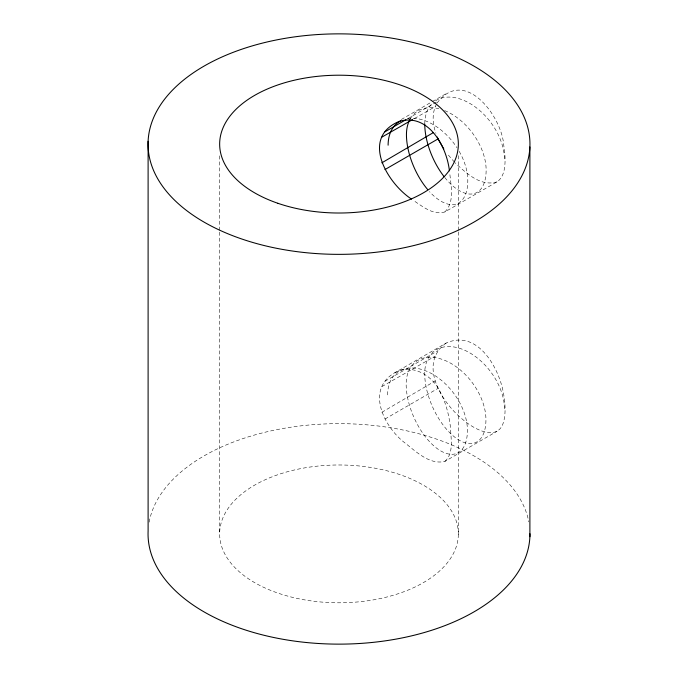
<?xml version="1.0" encoding="UTF-8"?>
<svg xmlns="http://www.w3.org/2000/svg" width="678" height="678" viewBox="0 0 678 678"><rect width="100%" height="100%" fill="white"/><g stroke="black" fill="none" stroke-linecap="round" stroke-linejoin="round"><path stroke-width="0.51" stroke-dasharray="3.39 2.54" d="M436.64 103.903C431.7 112.895 432.505 123.972 435.946 133.346M446.124 343.085C417.648 363.739 441.641 402.393 462.396 419.182C472.82 428.513 498.516 443.268 503.813 420.962A49.104 19.518 72.2 0 0 503.813 395.266C500.042 369.239 477.965 328.652 446.124 343.085L393.952 373.205C365.722 390.477 384.265 426.877 404.359 442.488C415.741 451.184 429.352 465.167 444.895 461.387L497.033 431.284M437.098 102.997C464.515 66.368 502.186 116.497 503.813 145.812A49.104 19.518 72.2 0 1 503.813 171.509C502.695 175.56 500.669 179.501 497.033 181.831L444.895 211.926C433.259 215.672 422.326 206.214 413.122 200.256M444.895 211.926C454.938 201.985 450.828 185.45 449.726 172.771M444.895 461.387C454.014 453.285 450.802 438.903 450.573 428.149C449.133 415.987 446.31 403.808 440.658 392.867C433.284 375.612 411.682 362.535 393.952 373.205M381.841 412.3L435.251 380.943M401.274 119.514L431.479 102.081M432.394 101.547L446.124 93.623M407.834 118.608L438.022 101.183M384.96 381.273L438.022 350.645M384.96 419.029L438.022 388.392M414.436 118.523L435.251 106.632M381.841 386.604L435.251 356.094M497.033 181.831C480.888 187.086 466.091 173.034 455.167 162.864M454.489 162.178L446.751 153.211M458.336 155.669L458.336 230.876M458.336 231.935L458.336 534.857A119.345 68.902 0 0 1 277.878 593.072A119.345 68.902 0 0 1 280.785 473.736A119.345 68.902 0 0 1 458.336 534.857M219.664 155.847L219.664 231.054M219.664 232.113L219.664 532.916M149.126 522.179A190.95 110.243 0 0 1 338.754 423.648A190.95 110.243 0 0 1 528.823 521.899M410.241 118.845A50.291 32.536 53.1 0 1 438.819 108.717M444.615 110.599A50.291 32.536 53.1 0 1 486.134 170.042A50.291 25.052 66 0 1 444.751 177.467M407.317 118.65A50.291 32.536 53.1 0 1 456.997 147.753M459.184 151.321A50.291 32.536 53.1 0 1 467.803 180.628A50.291 25.052 66 0 1 429.488 191.628M424.767 124.032A50.291 32.536 53.1 0 1 432.386 103.31M435.573 100.759A50.291 32.536 53.1 0 1 479.261 110.116A50.291 32.536 53.1 0 1 504.457 159.466M387.638 394.935A50.299 32.569 53.1 0 1 427.53 371.603A50.299 32.569 53.1 0 1 467.422 430.31A50.299 25.01 66.1 0 1 436.793 448.294A50.299 25.01 66.1 0 1 406.156 384.24A50.299 32.569 53.1 0 1 446.056 360.899A50.299 32.569 53.1 0 1 485.948 419.606A50.299 25.01 66.1 0 1 455.319 437.59A50.299 25.01 66.1 0 1 424.691 373.536A50.299 32.569 53.1 0 1 464.591 350.204A50.299 32.569 53.1 0 1 504.483 408.91"/><path stroke-width="1.02" d="M449.412 170.822C446.743 146.541 428.581 113.073 399.495 121.269C360.204 137.354 386.791 182.84 411.504 199.103M381.841 162.839L433.445 132.541M384.96 131.812L406.003 119.667M384.96 169.568L438.022 138.931L437.327 137.066M381.841 137.142L412.622 119.557M443.802 148.957L438.022 138.931M529.891 146.94A190.95 110.243 0 0 1 239.317 238.139A190.95 110.243 0 0 1 247.801 47.248A190.95 110.243 0 0 1 529.891 146.94L529.891 536.722M148.109 141.278L148.109 531.06A190.95 110.243 0 0 0 336.669 644.125A190.95 110.243 0 0 0 529.95 533.747M409.893 119.472A50.291 32.536 53.1 0 0 406.444 134.608A50.291 25.052 66 0 0 427.64 189.518M444.149 176.704A50.291 25.052 66 0 1 424.759 124.032M388.113 145.194A50.291 32.536 53.1 0 1 400.69 120.887M277.878 203.29A119.345 68.902 0 0 0 458.336 145.084A119.345 68.902 0 0 0 280.785 83.962A119.345 68.902 0 0 0 277.878 203.29"/></g></svg>
